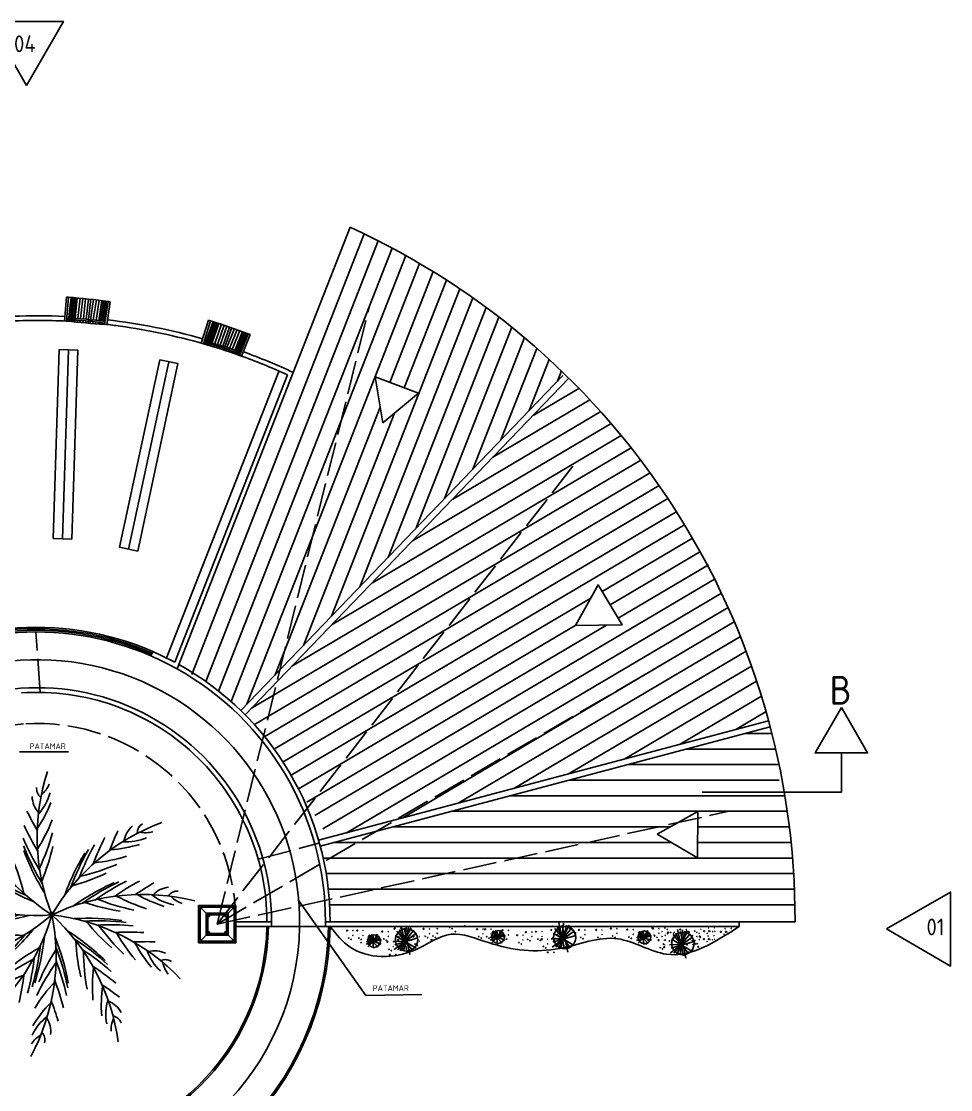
# Model space of a CAD drawing. Extents: x 115 to 1469, y 94 to 338.
# Drawn here: x 343.63 to 373.47, y 303.72 to 338.04 of the extents above; entities that cross this region are included whole.
import ezdxf

# ---------------------------------------------------------------- set-up
doc = ezdxf.new("R2010")
doc.units = 0
doc.linetypes.add('ACAD_ISO02W100', pattern=[15, 12, -3])
doc.layers.get('0').update_dxf_attribs({"linetype": 'CONTINUOUS'})
for name, color, linetype in [('1', 7, 'CONTINUOUS'), ('PAREDE', 6, 'CONTINUOUS'), ('PROJ', 1, 'CONTINUOUS'), ('TREES', 3, 'CONTINUOUS')]:
    doc.layers.add(name, color=color, linetype=linetype)
doc.styles.get("Standard").update_dxf_attribs({"font": 'ISOCP'})

# ---------------------------------------------------------------- blocks, each defined once
blk = doc.blocks.new('TREE3')
at = {"layer": 'TREES'}
for centre, radius, start, end in [((6.304, 2.495), 6.78, 161.8706, 201.5936), ((-0.839, 4.494), 0.808, 308.4321, 338.3515), ((0.196, 3.84), 0.835, 182.879, 221.5346), ((-0.143, 4.054), 0.351, 173.7791, 233.0395), ((-1.642, 4.347), 1.639, 317.4391, 345.0127), ((3.633, 5.724), 6.78, 197.8706, 237.5936), ((-4.007, 5.153), 4.263, 326.0526, 338.8318), ((-3.321, 3.142), 0.808, 344.4321, 14.3515), ((-3.884, 2.551), 1.639, 353.4391, 21.0127), ((6.376, 6.862), 8.001, 206.1883, 211.1386), ((-2.499, 3.196), 0.351, 209.7791, 269.0395), ((-6.271, 1.814), 4.263, 2.0526, 14.8318), ((6.381, 6.2), 8.001, 204.5673, 211.2107), ((-4.862, 4.906), 5.211, 327.5529, 339.111), ((5.865, -3.401), 6.78, 110.1725, 149.8955), ((3.134, 2.226), 0.835, 131.1808, 169.8364), ((3.093, 2.625), 0.351, 122.081, 181.3414), ((-2.099, 3.221), 0.835, 218.879, 257.5346), ((-6.817, 1.111), 5.211, 3.5529, 15.111), ((6.444, 5.585), 8.001, 202.9483, 211.3077), ((-6.749, 4.499), 7.022, 334.6755, 344.6307), ((8.821, -1.165), 8.001, 152.8691, 159.5126), ((9.337, -0.75), 8.001, 154.4902, 159.4404), ((2.393, 3.983), 1.639, 265.741, 293.3146), ((3.006, 3.444), 0.808, 256.734, 286.6534), ((1.125, 9.299), 8.001, 242.1883, 247.1386), ((-8.105, -0.327), 7.022, 10.6755, 20.6307), ((6.518, 5.174), 8.001, 201.6825, 211.4019), ((6.59, 4.871), 8.001, 200.5186, 211.4981), ((-6.261, 3.599), 6.444, 337.0347, 347.4268), ((8.101, -1.908), 8.001, 149.9844, 159.7037), ((8.377, -1.595), 8.001, 151.2501, 159.6096), ((1.561, 6.338), 4.263, 274.3545, 287.1337), ((1.518, 8.767), 8.001, 240.5673, 247.2107), ((-7.181, -0.768), 6.444, 13.0347, 23.4268), ((7.907, -2.153), 8.001, 148.8205, 159.8), ((0.837, 6.856), 5.211, 275.8548, 287.4128), ((1.931, 8.306), 8.001, 238.9483, 247.3077), ((-0.652, 8.085), 7.022, 282.9774, 292.9325), ((-0.554, 6.757), 6.78, 234.9681, 274.6912), ((-4.544, 0.504), 0.808, 21.5297, 51.4491), ((-4.636, -0.308), 1.639, 30.5366, 58.1102), ((2.232, 8.018), 8.001, 237.6825, 247.4019), ((2.469, 7.814), 8.001, 236.5186, 247.4981), ((-1.056, 7.144), 6.444, 285.3366, 295.7287), ((5.297, -6.253), 8.001, 114.3202, 125.2997), ((5.595, -6.161), 8.001, 115.4841, 125.2035), ((6, -6.06), 8.001, 116.7498, 125.1093), ((6.609, -5.956), 8.001, 118.3688, 125.0123), ((-3.921, 1.042), 0.351, 246.8767, 306.1371), ((-6.096, -2.335), 4.263, 39.1502, 51.9294), ((-6.108, -3.226), 5.211, 40.6505, 52.2085), ((-6.267, -5.149), 7.022, 47.7731, 57.7282), ((7.27, -5.907), 8.001, 119.9899, 124.9402), ((3.844, 0.059), 0.835, 96.6805, 135.3361), ((4.036, 0.412), 0.351, 87.5807, 146.8411), ((-3.617, 1.303), 0.835, 255.9765, 294.6321), ((-5.264, -4.944), 6.444, 50.1322, 60.5244), ((2.908, -6.125), 6.78, 75.6722, 115.3952), ((3.176, 6.486), 6.444, 250.8363, 261.2284), ((4.042, 7.032), 7.022, 248.4771, 258.4323), ((4.573, 5.177), 5.211, 241.3545, 252.9126), ((4.876, 4.339), 4.263, 239.8542, 252.6334), ((4.228, 1.927), 1.639, 231.2407, 258.8143), ((4.428, 1.135), 0.808, 222.2337, 252.1531), ((-4.42, 5.141), 6.78, 270.9681, 310.6912), ((-4.712, 8.096), 8.001, 279.2858, 284.2361), ((-4.077, 7.908), 8.001, 277.6648, 284.3082), ((-6.509, 1.896), 6.78, 304.0339, 343.7569), ((-3.47, 7.79), 8.001, 276.0458, 284.4052), ((-6.647, -1.335), 6.78, 331.6319, 11.355), ((-0.785, -6.734), 6.78, 43.6319, 83.355), ((-4.593, -4.987), 6.78, 7.6319, 47.355), ((-3.056, 7.741), 8.001, 274.7801, 284.4994), ((-2.744, 7.722), 8.001, 273.6161, 284.5957), ((1.173, -8.111), 8.001, 82.2799, 93.2595), ((1.474, -8.191), 8.001, 83.4439, 93.1632), ((6.133, 3.813), 6.444, 218.796, 229.1882), ((1.871, -8.32), 8.001, 84.7096, 93.069), ((-1.353, -7.094), 6.444, 86.1322, 96.5244), ((-7.022, 4.467), 8.001, 310.7801, 320.4994), ((-6.759, 4.634), 8.001, 309.6161, 320.5957), ((-3.818, -7.251), 8.001, 46.2799, 57.2595), ((7.157, 3.817), 7.022, 216.4368, 226.392), ((2.443, -8.555), 8.001, 86.3286, 92.972), ((6.623, 1.962), 5.211, 209.3143, 220.8723), ((-3.045, -6.2), 5.211, 76.6505, 88.2085), ((-2.044, -7.85), 7.022, 83.7731, 93.7282), ((-7.386, 4.262), 8.001, 312.0458, 320.4052), ((-8.322, -0.088), 8.001, 343.8458, 353.5652), ((-8.193, 0.196), 8.001, 342.6819, 353.6614), ((-7.351, -3.622), 8.001, 10.2799, 21.2595), ((-3.622, -7.493), 8.001, 47.4439, 57.1632), ((7.203, -0.52), 6.444, 182.796, 193.1882), ((3.029, -8.864), 8.001, 87.9496, 92.8999), ((6.436, 1.091), 4.263, 207.814, 220.5932), ((-3.57, -2.974), 1.639, 66.5366, 94.1102), ((-3.559, -5.472), 4.263, 75.1502, 87.9294), ((-8.571, 3.78), 8.001, 315.2858, 320.2361), ((-7.947, 4.001), 8.001, 313.6648, 320.3082), ((2.737, -6.683), 6.444, 119.198, 129.5901), ((-8.515, -0.458), 8.001, 345.1116, 353.471), ((5.522, -4.655), 6.444, 146.796, 157.1882), ((-7.334, -3.933), 8.001, 11.4439, 21.1632), ((-3.376, -7.831), 8.001, 48.7096, 57.069), ((8.034, -1.119), 7.022, 180.4368, 190.392), ((4.606, -0.61), 1.639, 199.2004, 226.774), ((3.29, -1.989), 0.835, 64.6403, 103.2959), ((-3.972, -2.263), 0.808, 57.5297, 87.4491), ((-3.784, -1.462), 0.351, 282.8767, 342.1371), ((-3.692, -1.071), 0.835, 291.9765, 330.6321), ((2.57, -7.693), 7.022, 116.8388, 126.794), ((5.842, -5.627), 7.022, 144.4368, 154.392), ((-7.334, -4.351), 8.001, 12.7096, 21.069), ((6.511, -2.305), 5.211, 173.3143, 184.8723), ((-3.052, -8.357), 8.001, 50.3286, 56.972), ((3.639, -1.792), 0.351, 55.5404, 114.8009), ((4.356, -1.387), 0.808, 190.1934, 220.1128), ((0.83, -6.857), 5.211, 109.7162, 121.2743), ((-8.843, -0.982), 8.001, 346.7306, 353.374), ((3.913, -5.692), 5.211, 137.3143, 148.8723), ((-7.382, -4.967), 8.001, 14.3286, 20.972), ((5.848, -2.9), 4.263, 171.814, 184.5932), ((-2.76, -8.951), 8.001, 51.9496, 56.8999), ((0.003, -6.528), 4.263, 108.2159, 120.9952), ((-9.245, -1.509), 8.001, 348.3516, 353.3019), ((3.368, -3.201), 1.639, 163.2004, 190.774), ((-1.369, -4.44), 1.639, 99.6024, 127.176), ((-2.51, -2.912), 0.835, 325.0423, 3.6979), ((3.027, -5.784), 4.263, 135.814, 148.5932), ((-7.494, -5.62), 8.001, 15.9496, 20.8999), ((1.493, -3.543), 0.835, 28.6403, 67.2959), ((-2.094, -4.064), 0.808, 90.5954, 120.5148), ((-2.374, -3.29), 0.351, 315.9424, 15.2029), ((0.844, -4.569), 1.639, 127.2004, 154.774), ((-0.875, -3.744), 0.835, 352.6403, 31.2959), ((2.709, -3.683), 0.808, 154.1934, 184.1128), ((1.891, -3.589), 0.351, 19.5404, 78.8009), ((0.027, -4.572), 0.808, 118.1934, 148.1128), ((-0.58, -4.015), 0.351, 343.5404, 42.8009)]:
    blk.add_arc(centre, radius, start, end, dxfattribs=at)

msp = doc.modelspace()

# ---------------------------------------------------------------- linework, layer by layer
at = {"color": 5}
for p, q in [((344.642, 321.42), (344.842, 327.493)), ((345.441, 327.474), (344.842, 327.493)), ((344.942, 321.41), (345.142, 327.484)), ((345.242, 321.4), (345.441, 327.474)), ((346.776, 321.145), (348.069, 327.168)), ((347.07, 321.082), (348.362, 327.105)), ((348.655, 327.042), (348.069, 327.168)), ((347.363, 321.019), (348.655, 327.042)), ((344.642, 321.42), (345.242, 321.4)), ((346.776, 321.145), (347.363, 321.019))]:
    msp.add_line(p, q, dxfattribs=at)
for p, q in [((345.139, 314.568), (343.56, 314.568)), ((352.514, 309.812), (354.693, 306.743)), ((354.693, 306.743), (356.489, 306.774))]:
    msp.add_line(p, q)
at = {"color": 3}
for p, q in [((344.507, 309.334), (344.707, 309.334)), ((344.607, 309.434), (344.607, 309.234)), ((355.829, 308.982), (356.017, 308.132)), ((355.981, 308.964), (355.909, 308.168)), ((355.918, 308.91), (356.097, 308.061)), ((355.936, 308.517), (356.142, 308.919)), ((355.963, 308.481), (356.061, 308.928)), ((361.308, 308.916), (360.79, 308.29)), ((361.004, 308.558), (360.852, 308.934)), ((360.883, 309.082), (361.071, 308.232)), ((361.035, 309.064), (360.964, 308.268)), ((360.995, 308.987), (361.174, 308.138)), ((361.013, 308.594), (361.219, 308.996)), ((361.04, 308.558), (361.138, 309.005)), ((355.107, 308.659), (354.749, 308.302)), ((354.749, 308.641), (355.08, 308.293)), ((354.785, 308.686), (354.928, 308.471)), ((354.883, 308.704), (354.937, 308.257)), ((354.91, 308.695), (354.937, 308.525)), ((355.062, 308.713), (354.919, 308.463)), ((355.151, 308.606), (354.946, 308.463)), ((356.312, 308.741), (355.596, 308.222)), ((356.356, 308.589), (355.623, 308.374)), ((355.632, 308.669), (356.303, 308.267)), ((355.686, 308.812), (356.178, 308.204)), ((356.231, 308.839), (355.713, 308.213)), ((355.927, 308.481), (355.775, 308.857)), ((359.17, 308.674), (358.687, 308.522)), ((358.687, 308.612), (358.911, 308.594)), ((358.714, 308.683), (359.161, 308.522)), ((359.09, 308.791), (358.732, 308.433)), ((358.732, 308.773), (359.063, 308.424)), ((358.768, 308.817), (358.911, 308.603)), ((358.866, 308.835), (358.92, 308.388)), ((358.893, 308.826), (358.92, 308.656)), ((359.045, 308.844), (358.902, 308.594)), ((359.134, 308.737), (358.929, 308.594)), ((361.004, 308.567), (360.647, 308.558)), ((361.389, 308.818), (360.673, 308.299)), ((361.434, 308.666), (360.7, 308.451)), ((360.709, 308.746), (361.38, 308.344)), ((360.763, 308.889), (361.255, 308.281)), ((363.869, 308.664), (363.387, 308.512)), ((363.387, 308.601), (363.61, 308.583)), ((363.413, 308.672), (363.86, 308.512)), ((363.789, 308.78), (363.431, 308.422)), ((363.431, 308.762), (363.762, 308.413)), ((363.467, 308.807), (363.61, 308.592)), ((363.565, 308.824), (363.619, 308.377)), ((363.592, 308.816), (363.619, 308.646)), ((363.744, 308.833), (363.601, 308.583)), ((363.834, 308.726), (363.628, 308.583)), ((365.187, 308.625), (364.471, 308.107)), ((364.561, 308.697), (365.053, 308.089)), ((365.106, 308.724), (364.587, 308.098)), ((364.802, 308.366), (364.65, 308.742)), ((364.704, 308.867), (364.892, 308.017)), ((364.856, 308.849), (364.784, 308.053)), ((364.793, 308.795), (364.972, 307.946)), ((364.811, 308.402), (365.017, 308.804)), ((364.838, 308.366), (364.936, 308.813)), ((355.187, 308.543), (354.704, 308.391)), ((354.704, 308.48), (354.928, 308.463)), ((354.731, 308.552), (355.178, 308.391)), ((355.927, 308.49), (355.57, 308.481)), ((355.945, 308.481), (355.802, 308.177)), ((361.022, 308.558), (360.879, 308.254)), ((364.802, 308.375), (364.444, 308.366)), ((365.231, 308.473), (364.498, 308.259)), ((364.507, 308.554), (365.178, 308.151)), ((364.82, 308.366), (364.677, 308.062))]:
    msp.add_line(p, q, dxfattribs=at)
at = {"color": 1}
msp.add_line((351.661, 308.958), (353.392, 308.958), dxfattribs=at)
at = {"color": 3}
for centre, radius in [((361.076, 308.603), 0.359), ((354.955, 308.489), 0.204), ((355.999, 308.526), 0.359), ((358.938, 308.621), 0.204), ((363.637, 308.61), 0.204), ((364.874, 308.411), 0.359)]:
    msp.add_circle(centre, radius, dxfattribs=at)
at = {"linetype": 'Continuous'}
for centre, radius, start, end in [((355.62, 308.905), 0.0145, 90, 270), ((355.62, 308.905), 0.0145, 270, 90), ((355.815, 308.905), 0.00725, 90, 270), ((357.382, 308.936), 0.00725, 90, 270), ((357.382, 308.936), 0.00725, 270, 90), ((357.864, 308.978), 0.00725, 90, 270), ((357.864, 308.978), 0.00725, 270, 90), ((360.684, 308.96), 0.00725, 90, 270), ((360.684, 308.96), 0.00725, 270, 90), ((363.899, 308.917), 0.0145, 90, 270), ((363.899, 308.917), 0.0145, 270, 90), ((364.297, 308.91), 0.00725, 90, 270), ((364.297, 308.91), 0.00725, 270, 90), ((365.683, 308.907), 0.00725, 270, 90), ((365.889, 308.92), 0.00725, 90, 270), ((354.085, 308.826), 0.0145, 90, 270), ((354.085, 308.826), 0.0145, 270, 90), ((354.14, 308.586), 0.00725, 90, 270), ((354.14, 308.586), 0.00725, 270, 90), ((354.281, 308.826), 0.00725, 90, 270), ((354.281, 308.674), 0.00725, 90, 270), ((354.412, 308.826), 0.0145, 90, 270), ((354.412, 308.826), 0.0145, 270, 90), ((354.467, 308.586), 0.00725, 90, 270), ((354.467, 308.586), 0.00725, 270, 90), ((354.608, 308.826), 0.00725, 90, 270), ((354.608, 308.674), 0.00725, 90, 270), ((355.217, 308.797), 0.0145, 90, 270), ((355.217, 308.797), 0.0145, 270, 90), ((355.413, 308.797), 0.00725, 90, 270), ((355.413, 308.644), 0.00725, 90, 270), ((355.607, 308.883), 0.00725, 90, 270), ((355.607, 308.883), 0.00725, 270, 90), ((355.674, 308.665), 0.00725, 90, 270), ((355.674, 308.665), 0.00725, 270, 90), ((355.75, 308.622), 0.00725, 90, 270), ((355.75, 308.622), 0.00725, 270, 90), ((355.815, 308.752), 0.00725, 90, 270), ((356.026, 308.804), 0.0145, 90, 270), ((356.026, 308.804), 0.0145, 270, 90), ((356.08, 308.564), 0.00725, 90, 270), ((356.08, 308.564), 0.00725, 270, 90), ((356.217, 308.635), 0.0145, 90, 270), ((356.222, 308.804), 0.00725, 90, 270), ((356.222, 308.651), 0.00725, 90, 270), ((356.217, 308.635), 0.0145, 270, 90), ((356.413, 308.635), 0.00725, 90, 270), ((356.545, 308.882), 0.0145, 90, 270), ((356.545, 308.882), 0.0145, 270, 90), ((356.599, 308.643), 0.00725, 90, 270), ((356.599, 308.643), 0.00725, 270, 90), ((356.675, 308.599), 0.00725, 90, 270), ((356.675, 308.599), 0.00725, 270, 90), ((356.741, 308.882), 0.00725, 90, 270), ((356.741, 308.73), 0.00725, 90, 270), ((356.843, 308.653), 0.00725, 90, 270), ((356.843, 308.653), 0.00725, 270, 90), ((356.919, 308.61), 0.00725, 90, 270), ((356.919, 308.61), 0.00725, 270, 90), ((356.985, 308.893), 0.00725, 90, 270), ((356.985, 308.741), 0.00725, 90, 270), ((356.985, 308.893), 0.00725, 270, 90), ((356.985, 308.741), 0.00725, 270, 90), ((357.458, 308.893), 0.00725, 90, 270), ((357.458, 308.893), 0.00725, 270, 90), ((357.567, 308.795), 0.00725, 90, 270), ((357.567, 308.795), 0.00725, 270, 90), ((358.263, 308.872), 0.0145, 90, 270), ((358.263, 308.872), 0.0145, 270, 90), ((358.318, 308.632), 0.00725, 90, 270), ((358.318, 308.632), 0.00725, 270, 90), ((358.394, 308.589), 0.00725, 90, 270), ((358.394, 308.589), 0.00725, 270, 90), ((358.459, 308.872), 0.00725, 90, 270), ((358.459, 308.719), 0.00725, 90, 270), ((358.519, 308.871), 0.0145, 90, 270), ((358.519, 308.871), 0.0145, 270, 90), ((358.573, 308.631), 0.00725, 90, 270), ((358.573, 308.631), 0.00725, 270, 90), ((358.649, 308.588), 0.00725, 90, 270), ((358.649, 308.588), 0.00725, 270, 90), ((358.715, 308.871), 0.00725, 90, 270), ((358.715, 308.719), 0.00725, 90, 270), ((359.083, 308.837), 0.0145, 90, 270), ((359.083, 308.837), 0.0145, 270, 90), ((359.137, 308.598), 0.00725, 90, 270), ((359.137, 308.598), 0.00725, 270, 90), ((359.279, 308.837), 0.00725, 90, 270), ((359.279, 308.685), 0.00725, 90, 270), ((359.55, 308.679), 0.0145, 90, 270), ((359.55, 308.679), 0.0145, 270, 90), ((359.746, 308.679), 0.00725, 90, 270), ((359.832, 308.781), 0.0145, 90, 270), ((359.832, 308.781), 0.0145, 270, 90), ((360.028, 308.781), 0.00725, 90, 270), ((360.028, 308.628), 0.00725, 90, 270), ((360.159, 308.792), 0.0145, 90, 270), ((360.159, 308.792), 0.0145, 270, 90), ((360.34, 308.556), 0.0145, 90, 270), ((360.34, 308.556), 0.0145, 270, 90), ((360.355, 308.792), 0.00725, 90, 270), ((360.355, 308.64), 0.00725, 90, 270), ((360.647, 308.846), 0.0145, 90, 270), ((360.647, 308.846), 0.0145, 270, 90), ((360.702, 308.607), 0.00725, 90, 270), ((360.702, 308.607), 0.00725, 270, 90), ((360.778, 308.563), 0.00725, 90, 270), ((360.778, 308.563), 0.00725, 270, 90), ((360.843, 308.846), 0.00725, 90, 270), ((360.843, 308.694), 0.00725, 90, 270), ((360.843, 308.846), 0.00725, 270, 90), ((360.843, 308.694), 0.00725, 270, 90), ((361.24, 308.889), 0.00725, 90, 270), ((361.24, 308.889), 0.00725, 270, 90), ((361.317, 308.846), 0.00725, 90, 270), ((361.317, 308.846), 0.00725, 270, 90), ((361.426, 308.748), 0.00725, 90, 270), ((361.426, 308.748), 0.00725, 270, 90), ((361.536, 308.848), 0.0145, 90, 270), ((361.536, 308.848), 0.0145, 270, 90), ((361.59, 308.609), 0.00725, 90, 270), ((361.59, 308.609), 0.00725, 270, 90), ((361.666, 308.565), 0.00725, 90, 270), ((361.666, 308.565), 0.00725, 270, 90), ((361.732, 308.848), 0.00725, 90, 270), ((361.732, 308.696), 0.00725, 90, 270), ((362.088, 308.848), 0.0145, 90, 270), ((362.088, 308.848), 0.0145, 270, 90), ((362.143, 308.609), 0.00725, 90, 270), ((362.143, 308.609), 0.00725, 270, 90), ((362.219, 308.565), 0.00725, 90, 270), ((362.219, 308.565), 0.00725, 270, 90), ((362.284, 308.848), 0.00725, 90, 270), ((362.284, 308.696), 0.00725, 90, 270), ((362.562, 308.893), 0.0145, 90, 270), ((362.562, 308.893), 0.0145, 270, 90), ((362.617, 308.654), 0.00725, 90, 270), ((362.617, 308.654), 0.00725, 270, 90), ((362.693, 308.61), 0.00725, 90, 270), ((362.693, 308.61), 0.00725, 270, 90), ((362.758, 308.893), 0.00725, 90, 270), ((362.758, 308.741), 0.00725, 90, 270), ((363.087, 308.859), 0.0145, 90, 270), ((363.087, 308.859), 0.0145, 270, 90), ((363.141, 308.619), 0.00725, 90, 270), ((363.141, 308.619), 0.00725, 270, 90), ((363.218, 308.576), 0.00725, 90, 270), ((363.218, 308.576), 0.00725, 270, 90), ((363.283, 308.859), 0.00725, 90, 270), ((363.283, 308.706), 0.00725, 90, 270), ((363.561, 308.679), 0.0145, 90, 270), ((363.561, 308.679), 0.0145, 270, 90), ((363.757, 308.679), 0.00725, 90, 270), ((363.91, 308.893), 0.0145, 90, 270), ((363.91, 308.893), 0.0145, 270, 90), ((363.953, 308.678), 0.00725, 90, 270), ((363.953, 308.678), 0.00725, 270, 90), ((363.965, 308.653), 0.00725, 90, 270), ((363.965, 308.653), 0.00725, 270, 90), ((364.041, 308.609), 0.00725, 90, 270), ((364.041, 308.609), 0.00725, 270, 90), ((364.106, 308.893), 0.00725, 90, 270), ((364.106, 308.74), 0.00725, 90, 270), ((364.209, 308.79), 0.00725, 90, 270), ((364.209, 308.638), 0.00725, 90, 270), ((364.31, 308.677), 0.00725, 90, 270), ((364.373, 308.866), 0.00725, 90, 270), ((364.384, 308.735), 0.0145, 90, 270), ((364.373, 308.866), 0.00725, 270, 90), ((364.384, 308.735), 0.0145, 270, 90), ((364.4, 308.767), 0.0145, 90, 270), ((364.4, 308.767), 0.0145, 270, 90), ((364.482, 308.768), 0.00725, 90, 270), ((364.482, 308.768), 0.00725, 270, 90), ((364.58, 308.735), 0.00725, 90, 270), ((364.58, 308.583), 0.00725, 90, 270), ((364.596, 308.767), 0.00725, 90, 270), ((364.596, 308.614), 0.00725, 90, 270), ((364.596, 308.767), 0.00725, 270, 90), ((364.596, 308.614), 0.00725, 270, 90), ((364.79, 308.859), 0.0145, 90, 270), ((364.79, 308.859), 0.0145, 270, 90), ((364.845, 308.619), 0.00725, 90, 270), ((364.845, 308.619), 0.00725, 270, 90), ((364.921, 308.576), 0.00725, 90, 270), ((364.921, 308.576), 0.00725, 270, 90), ((364.986, 308.859), 0.00725, 90, 270), ((364.986, 308.706), 0.00725, 90, 270), ((364.993, 308.81), 0.00725, 90, 270), ((364.993, 308.81), 0.00725, 270, 90), ((365.05, 308.791), 0.0145, 90, 270), ((365.05, 308.791), 0.0145, 270, 90), ((365.069, 308.766), 0.00725, 90, 270), ((365.069, 308.766), 0.00725, 270, 90), ((365.178, 308.668), 0.00725, 90, 270), ((365.178, 308.668), 0.00725, 270, 90), ((365.252, 308.809), 0.00725, 90, 270), ((365.252, 308.809), 0.00725, 270, 90), ((365.326, 308.632), 0.00725, 90, 270), ((365.328, 308.766), 0.00725, 90, 270), ((365.387, 308.737), 0.00725, 270, 90), ((365.414, 308.638), 0.0145, 90, 270), ((365.414, 308.638), 0.0145, 270, 90), ((365.445, 308.609), 0.00725, 90, 270), ((365.452, 308.868), 0.00725, 90, 270), ((365.555, 308.808), 0.0145, 90, 270), ((365.555, 308.808), 0.0145, 270, 90), ((365.662, 308.734), 0.00725, 90, 270), ((365.676, 308.649), 0.00725, 270, 90), ((365.711, 308.808), 0.0145, 90, 270), ((365.711, 308.808), 0.0145, 270, 90), ((365.751, 308.808), 0.00725, 90, 270), ((365.824, 308.789), 0.00725, 270, 90), ((365.882, 308.661), 0.00725, 90, 270), ((365.907, 308.808), 0.00725, 90, 270), ((366.096, 308.786), 0.0145, 90, 270), ((366.096, 308.786), 0.0145, 270, 90), ((366.203, 308.712), 0.00725, 90, 270), ((366.224, 308.885), 0.00725, 270, 90), ((366.252, 308.786), 0.0145, 90, 270), ((366.252, 308.786), 0.0145, 270, 90), ((366.292, 308.786), 0.00725, 90, 270), ((366.365, 308.767), 0.00725, 270, 90), ((366.43, 308.898), 0.00725, 90, 270), ((366.448, 308.786), 0.00725, 90, 270), ((354.216, 308.543), 0.00725, 90, 270), ((354.216, 308.543), 0.00725, 270, 90), ((354.536, 308.439), 0.00725, 90, 270), ((354.543, 308.543), 0.00725, 90, 270), ((354.536, 308.439), 0.00725, 270, 90), ((354.543, 308.543), 0.00725, 270, 90), ((355.271, 308.557), 0.00725, 90, 270), ((355.271, 308.557), 0.00725, 270, 90), ((355.347, 308.514), 0.00725, 90, 270), ((355.347, 308.514), 0.00725, 270, 90), ((355.383, 308.466), 0.0145, 90, 270), ((355.383, 308.466), 0.0145, 270, 90), ((355.437, 308.226), 0.00725, 90, 270), ((355.437, 308.226), 0.00725, 270, 90), ((355.579, 308.466), 0.00725, 90, 270), ((355.579, 308.313), 0.00725, 90, 270), ((355.732, 308.533), 0.0145, 90, 270), ((355.732, 308.533), 0.0145, 270, 90), ((355.787, 308.294), 0.00725, 90, 270), ((355.787, 308.294), 0.00725, 270, 90), ((355.863, 308.25), 0.00725, 90, 270), ((355.863, 308.25), 0.00725, 270, 90), ((355.928, 308.533), 0.00725, 90, 270), ((355.928, 308.381), 0.00725, 90, 270), ((356.156, 308.52), 0.00725, 90, 270), ((356.156, 308.52), 0.00725, 270, 90), ((356.272, 308.395), 0.00725, 90, 270), ((356.272, 308.395), 0.00725, 270, 90), ((356.348, 308.352), 0.00725, 90, 270), ((356.348, 308.352), 0.00725, 270, 90), ((356.413, 308.482), 0.00725, 90, 270), ((356.8, 308.533), 0.0145, 90, 270), ((356.8, 308.533), 0.0145, 270, 90), ((359.214, 308.554), 0.00725, 90, 270), ((359.214, 308.554), 0.00725, 270, 90), ((359.605, 308.44), 0.00725, 90, 270), ((359.605, 308.44), 0.00725, 270, 90), ((359.681, 308.396), 0.00725, 90, 270), ((359.681, 308.396), 0.00725, 270, 90), ((359.746, 308.527), 0.00725, 90, 270), ((359.887, 308.541), 0.00725, 90, 270), ((359.887, 308.541), 0.00725, 270, 90), ((359.963, 308.498), 0.00725, 90, 270), ((359.963, 308.498), 0.00725, 270, 90), ((360.214, 308.552), 0.00725, 90, 270), ((360.214, 308.552), 0.00725, 270, 90), ((360.29, 308.509), 0.00725, 90, 270), ((360.29, 308.509), 0.00725, 270, 90), ((360.394, 308.316), 0.00725, 90, 270), ((360.394, 308.316), 0.00725, 270, 90), ((360.47, 308.272), 0.00725, 90, 270), ((360.47, 308.272), 0.00725, 270, 90), ((360.536, 308.556), 0.00725, 90, 270), ((360.536, 308.403), 0.00725, 90, 270), ((363.615, 308.439), 0.00725, 90, 270), ((363.615, 308.439), 0.00725, 270, 90), ((363.691, 308.396), 0.00725, 90, 270), ((363.691, 308.396), 0.00725, 270, 90), ((363.757, 308.526), 0.00725, 90, 270), ((364.091, 308.521), 0.0145, 90, 270), ((364.091, 308.521), 0.0145, 270, 90), ((364.145, 308.282), 0.00725, 90, 270), ((364.145, 308.282), 0.00725, 270, 90), ((364.222, 308.238), 0.00725, 90, 270), ((364.222, 308.238), 0.00725, 270, 90), ((364.245, 308.394), 0.00725, 90, 270), ((364.245, 308.394), 0.00725, 270, 90), ((364.272, 308.295), 0.0145, 90, 270), ((364.272, 308.295), 0.0145, 270, 90), ((364.287, 308.521), 0.00725, 90, 270), ((364.287, 308.369), 0.00725, 90, 270), ((364.31, 308.525), 0.00725, 90, 270), ((364.439, 308.495), 0.00725, 90, 270), ((364.439, 308.495), 0.00725, 270, 90), ((364.515, 308.452), 0.00725, 90, 270), ((364.515, 308.452), 0.00725, 270, 90), ((364.678, 308.24), 0.0145, 90, 270), ((364.678, 308.24), 0.0145, 270, 90), ((364.874, 308.24), 0.00725, 90, 270), ((365.005, 308.375), 0.0145, 90, 270), ((365.005, 308.375), 0.0145, 270, 90), ((365.104, 308.552), 0.00725, 90, 270), ((365.104, 308.552), 0.00725, 270, 90), ((365.18, 308.508), 0.00725, 90, 270), ((365.18, 308.508), 0.00725, 270, 90), ((365.201, 308.375), 0.00725, 90, 270), ((365.201, 308.222), 0.00725, 90, 270), ((365.261, 308.501), 0.00725, 270, 90), ((365.288, 308.401), 0.0145, 90, 270), ((365.288, 308.401), 0.0145, 270, 90), ((365.335, 308.405), 0.00725, 270, 90), ((365.363, 308.305), 0.0145, 90, 270), ((365.363, 308.305), 0.0145, 270, 90), ((365.401, 308.535), 0.00725, 90, 270), ((365.548, 308.549), 0.0145, 90, 270), ((365.548, 308.549), 0.0145, 270, 90), ((365.655, 308.475), 0.00725, 90, 270), ((365.703, 308.549), 0.0145, 90, 270), ((365.703, 308.549), 0.0145, 270, 90), ((365.744, 308.549), 0.00725, 90, 270), ((365.817, 308.53), 0.00725, 270, 90), ((365.899, 308.549), 0.00725, 90, 270), ((355.457, 308.051), 0.0145, 90, 270), ((355.457, 308.051), 0.0145, 270, 90), ((355.513, 308.183), 0.00725, 90, 270), ((355.513, 308.183), 0.00725, 270, 90), ((355.653, 308.051), 0.00725, 90, 270), ((355.653, 308.051), 0.00725, 270, 90), ((360.534, 308.128), 0.0145, 90, 270), ((360.534, 308.128), 0.0145, 270, 90), ((360.73, 308.128), 0.00725, 90, 270), ((360.73, 308.128), 0.00725, 270, 90), ((364.874, 308.087), 0.00725, 90, 270), ((365.059, 308.135), 0.00725, 90, 270), ((365.059, 308.135), 0.00725, 270, 90)]:
    msp.add_arc(centre, radius, start, end, dxfattribs=at)
at = {"layer": '1', "color": 21}
for p, q in [((354.64, 331.211), (349.096, 317.054)), ((355.09, 330.988), (349.547, 316.835)), ((355.536, 330.756), (349.962, 316.524)), ((355.978, 330.513), (350.366, 316.184)), ((356.417, 330.262), (350.87, 316.101)), ((356.851, 330), (355.457, 326.439)), ((357.282, 329.728), (355.925, 326.264)), ((357.708, 329.446), (353.59, 318.931)), ((358.131, 329.154), (354.496, 319.875)), ((358.549, 328.851), (355.403, 320.818)), ((358.964, 328.538), (356.309, 321.762)), ((359.374, 328.214), (357.216, 322.705)), ((359.78, 327.88), (358.122, 323.648)), ((360.181, 327.534), (359.029, 324.592)), ((360.578, 327.176), (359.935, 325.535)), ((360.97, 326.807), (360.842, 326.479)), ((360.064, 325.381), (361.532, 326.248)), ((358.773, 324.037), (361.887, 325.877)), ((355.146, 325.645), (351.777, 317.044)), ((355.606, 325.449), (352.683, 317.988)), ((357.482, 322.693), (362.232, 325.5)), ((356.19, 321.349), (362.567, 325.117)), ((354.899, 320.005), (362.893, 324.73)), ((353.608, 318.662), (363.211, 324.336)), ((352.317, 317.318), (363.519, 323.938)), ((351.018, 315.969), (363.818, 323.534)), ((351.111, 315.444), (364.108, 323.124)), ((351.441, 315.058), (364.39, 322.71)), ((351.781, 314.678), (364.673, 322.296)), ((352.035, 314.247), (364.926, 321.865)), ((362.278, 319.72), (365.181, 321.435)), ((362.535, 319.291), (365.436, 321.005)), ((362.792, 318.862), (365.69, 320.575)), ((353.053, 312.526), (365.893, 320.114)), ((353.307, 312.095), (366.113, 319.663)), ((352.29, 313.817), (361.911, 319.503)), ((354.094, 311.979), (366.324, 319.206)), ((352.544, 313.387), (361.431, 318.638)), ((352.798, 312.956), (362.417, 318.64)), ((355.877, 312.452), (366.525, 318.745)), ((357.659, 312.925), (366.718, 318.278)), ((359.442, 313.397), (366.902, 317.806)), ((361.225, 313.87), (367.076, 317.328)), ((363.007, 314.343), (367.242, 316.845)), ((364.79, 314.815), (367.397, 316.356)), ((366.572, 315.288), (367.543, 315.862)), ((367.732, 315.159), (366.865, 315.159)), ((367.853, 314.659), (364.98, 314.659)), ((367.962, 314.159), (363.094, 314.159)), ((367.962, 313.659), (361.208, 313.659)), ((368.149, 313.159), (359.322, 313.159)), ((368.226, 312.659), (357.436, 312.659)), ((364.469, 312.159), (355.551, 312.159)), ((368.293, 312.159), (365.349, 312.159)), ((364.497, 311.659), (353.665, 311.659)), ((368.349, 311.659), (365.344, 311.659)), ((368.395, 311.159), (353.319, 311.159)), ((368.431, 310.659), (353.416, 310.659)), ((368.456, 310.159), (353.485, 310.159)), ((368.471, 309.659), (353.527, 309.659)), ((350.513, 309.108), (350.513, 308.958)), ((366.676, 308.958), (363.476, 308.958))]:
    msp.add_line(p, q, dxfattribs=at)
at = {"layer": '1', "color": 253}
for p, q in [((345.222, 329.178), (345.15, 328.524)), ((345.271, 329.173), (345.2, 328.52)), ((345.321, 329.168), (345.249, 328.516)), ((345.371, 329.162), (345.299, 328.512)), ((345.421, 329.157), (345.349, 328.507)), ((345.51, 329.147), (345.439, 328.499)), ((345.6, 329.137), (345.528, 328.49)), ((345.689, 329.127), (345.618, 328.481)), ((345.778, 329.117), (345.707, 328.471)), ((345.779, 328.463), (345.858, 329.124)), ((345.846, 328.455), (345.947, 329.11)), ((345.935, 328.445), (346.036, 329.096)), ((346.024, 328.434), (346.125, 329.082)), ((346.114, 328.422), (346.214, 329.069)), ((346.163, 328.415), (346.263, 329.061)), ((346.213, 328.409), (346.312, 329.053)), ((346.262, 328.402), (346.362, 329.046)), ((345.144, 328.475), (345.139, 328.425)), ((345.194, 328.471), (345.189, 328.421)), ((345.244, 328.466), (345.239, 328.417)), ((345.294, 328.462), (345.288, 328.412)), ((345.344, 328.457), (345.338, 328.408)), ((345.433, 328.449), (345.428, 328.399)), ((345.523, 328.44), (345.517, 328.391)), ((345.612, 328.431), (345.607, 328.381)), ((345.702, 328.421), (345.696, 328.372)), ((345.767, 328.364), (345.773, 328.414)), ((345.83, 328.357), (345.838, 328.406)), ((345.92, 328.346), (345.927, 328.395)), ((346.009, 328.335), (346.017, 328.384)), ((346.098, 328.323), (346.106, 328.373)), ((346.148, 328.317), (346.156, 328.366)), ((346.197, 328.31), (346.205, 328.359)), ((346.247, 328.303), (346.255, 328.353)), ((349.781, 328.401), (349.566, 327.779)), ((349.828, 328.385), (349.614, 327.764)), ((349.875, 328.369), (349.661, 327.749)), ((349.922, 328.352), (349.709, 327.734)), ((349.97, 328.336), (349.756, 327.719)), ((350.055, 328.307), (349.842, 327.691)), ((350.14, 328.277), (349.927, 327.662)), ((350.225, 328.248), (350.013, 327.633)), ((350.31, 328.219), (350.098, 327.604)), ((350.165, 327.581), (350.389, 328.207)), ((350.229, 327.558), (350.473, 328.174)), ((350.314, 327.528), (350.556, 328.141)), ((350.399, 327.497), (350.64, 328.108)), ((350.483, 327.466), (350.724, 328.075)), ((350.53, 327.449), (350.77, 328.057)), ((350.577, 327.432), (350.817, 328.038)), ((350.624, 327.414), (350.863, 328.02)), ((349.549, 327.732), (349.533, 327.685)), ((349.597, 327.717), (349.581, 327.67)), ((349.645, 327.702), (349.629, 327.655)), ((349.692, 327.687), (349.676, 327.639)), ((349.74, 327.671), (349.724, 327.624)), ((349.826, 327.643), (349.809, 327.596)), ((349.911, 327.615), (349.89, 327.555)), ((349.996, 327.586), (349.98, 327.539)), ((350.081, 327.557), (350.062, 327.501)), ((350.132, 327.486), (350.149, 327.534)), ((350.192, 327.465), (350.211, 327.512)), ((350.277, 327.435), (350.296, 327.482)), ((350.362, 327.404), (350.38, 327.451)), ((350.446, 327.373), (350.465, 327.42)), ((350.493, 327.356), (350.512, 327.403)), ((350.54, 327.339), (350.559, 327.385)), ((350.587, 327.321), (350.605, 327.367))]:
    msp.add_line(p, q, dxfattribs=at)
at = {"layer": '1'}
for p, q in [((350.675, 315.897), (361.015, 326.659)), ((350.817, 315.756), (361.21, 326.573)), ((353.172, 311.735), (367.625, 315.567)), ((353.225, 311.542), (367.677, 315.374))]:
    msp.add_line(p, q, dxfattribs=at)
at = {"layer": '1', "color": 1}
for p, q in [((349.313, 309.633), (349.563, 309.383)), ((349.313, 309.633), (350.513, 309.633)), ((349.313, 308.433), (349.313, 309.633)), ((349.413, 309.533), (349.413, 309.633)), ((350.513, 309.633), (350.263, 309.383)), ((350.413, 309.633), (350.413, 309.533)), ((350.513, 309.633), (350.513, 308.433)), ((349.313, 309.533), (349.413, 309.533)), ((349.363, 308.533), (349.363, 309.533)), ((349.413, 309.583), (350.413, 309.583)), ((350.413, 309.533), (350.513, 309.533)), ((350.463, 309.533), (350.463, 308.533)), ((349.313, 308.433), (349.563, 308.683)), ((350.513, 308.433), (350.263, 308.683)), ((349.413, 308.533), (349.313, 308.533)), ((350.513, 308.433), (349.313, 308.433)), ((349.413, 308.433), (349.413, 308.533)), ((350.413, 308.483), (349.413, 308.483)), ((350.413, 308.533), (350.413, 308.433)), ((350.513, 308.533), (350.413, 308.533))]:
    msp.add_line(p, q, dxfattribs=at)
at = {"layer": '1', "color": 6}
for p, q in [((349.563, 308.683), (349.563, 309.383)), ((349.563, 309.383), (350.263, 309.383)), ((349.563, 309.333), (350.263, 309.333)), ((349.563, 309.283), (349.663, 309.283)), ((349.613, 308.683), (349.613, 309.383)), ((349.663, 309.283), (349.663, 309.383)), ((350.163, 309.383), (350.163, 309.283)), ((350.163, 309.283), (350.263, 309.283)), ((350.213, 309.383), (350.213, 308.683)), ((350.263, 309.383), (350.263, 308.683)), ((349.663, 308.783), (349.563, 308.783)), ((350.263, 308.733), (349.563, 308.733)), ((350.263, 308.683), (349.563, 308.683)), ((349.663, 308.683), (349.663, 308.783)), ((350.163, 308.783), (350.163, 308.683)), ((350.263, 308.783), (350.163, 308.783))]:
    msp.add_line(p, q, dxfattribs=at)
at = {"layer": '1', "color": 21}
for points in [[(343.788, 335.981), (344.977, 338.04), (342.599, 338.04)], [(371.414, 308.878), (373.472, 307.689), (373.472, 310.066)]]:
    msp.add_lwpolyline(points, close=True, dxfattribs=at)
at = {"layer": '1'}
for points in [[(355.23, 325.14), (356.386, 326.091), (354.984, 326.616)], [(361.423, 318.624), (362.92, 318.649), (362.15, 319.933)], [(364.05, 311.923), (365.338, 311.16), (365.355, 312.657)]]:
    msp.add_lwpolyline(points, close=True, dxfattribs=at)
at = {"layer": '1', "color": 21}
msp.add_spline([(353.542, 308.958), (354.187, 308.293), (356.263, 308.203), (357.425, 308.71), (358.632, 308.439), (360.912, 308.251), (362.778, 308.563), (364.346, 308.068), (366.676, 308.958)], degree=3, dxfattribs=at)
at = {"layer": 'PAREDE'}
for p, q in [((345.008, 328.411), (345.074, 329.182)), ((345.078, 328.407), (345.143, 329.177)), ((346.296, 328.296), (346.411, 329.038)), ((346.366, 328.286), (346.48, 329.027)), ((349.403, 327.7), (349.637, 328.438)), ((349.47, 327.681), (349.704, 328.417)), ((350.635, 327.306), (350.91, 328.001)), ((350.699, 327.278), (350.975, 327.976)), ((352.36, 326.76), (348.63, 317.237)), ((352.169, 326.683), (348.553, 317.45)), ((347.848, 317.791), (347.788, 317.654)), ((369.963, 313.272), (369.963, 314.533)), ((369.963, 313.272), (365.488, 313.272)), ((350.511, 308.958), (351.663, 308.958)), ((350.513, 309.108), (351.663, 309.108)), ((351.663, 309.108), (351.663, 308.958)), ((353.393, 309.109), (353.393, 308.958)), ((353.393, 309.108), (363.613, 309.108)), ((353.393, 308.958), (366.676, 308.958)), ((353.613, 309.108), (363.613, 309.108)), ((363.613, 309.108), (366.676, 309.108)), ((366.676, 309.108), (366.676, 308.958))]:
    msp.add_line(p, q, dxfattribs=at)
at = {"layer": 'PAREDE', "color": 5}
msp.add_line((351.89, 326.793), (348.273, 317.559), dxfattribs=at)
at = {"layer": 'PAREDE'}
msp.add_lwpolyline([(369.963, 315.995), (369.119, 314.533), (370.807, 314.533)], close=True, dxfattribs=at)
for centre, radius, start, end in [((343.582, 309.165), 20.073, 85.5387, 85.7385), ((343.582, 309.165), 20.073, 81.6977, 81.8975), ((344.14, 309.108), 19.473, 87.4072, 92.2995), ((344.14, 309.108), 19.323, 87.2171, 92.7626), ((344.14, 309.108), 19.323, 82.087, 83.586), ((344.14, 309.108), 19.473, 74.1816, 83.3615), ((344.14, 309.108), 19.323, 73.988, 82.087), ((343.758, 309.245), 20.073, 72.7685, 72.9683), ((343.758, 309.245), 20.073, 68.9275, 69.1273), ((344.14, 309.108), 19.323, 65.4474, 70.359), ((344.14, 309.108), 19.473, 65.0297, 70.1381), ((344.078, 309.109), 9.315, 60.7468, 66.5286), ((344.078, 309.109), 9.465, 61.7876, 66.5286), ((344.078, 309.109), 9.365, 60.7468, 60.7891), ((344.078, 309.109), 9.415, 269.4661, 359.077), ((344.14, 309.108), 7.423, 270, 358.8421), ((344.14, 309.108), 7.373, 270, 358.8342)]:
    msp.add_arc(centre, radius, start, end, dxfattribs=at)
at = {"layer": 'PAREDE', "color": 1}
for centre, radius, start, end in [((343.582, 309.165), 20.073, 81.8975, 85.5387), ((355.597, 437.357), 109.457, 264.48638, 265.12578), ((343.758, 309.245), 20.073, 69.1273, 72.7685), ((383.811, 431.611), 109.457, 251.71299, 251.71517), ((344.14, 309.108), 19.323, 70.359, 73.988), ((344.078, 309.109), 9.465, 66.5286, 124.036), ((344.078, 309.109), 9.315, 66.5286, 124.036), ((344.078, 309.109), 9.315, 359.9898, 60.7468), ((344.078, 309.109), 9.465, 359.9899, 60.8722), ((344.14, 309.108), 7.523, 360, 130.9297), ((344.14, 309.108), 7.373, 360, 94.0033)]:
    msp.add_arc(centre, radius, start, end, dxfattribs=at)
at = {"layer": 'PAREDE', "color": 3}
for centre, radius, start, end in [((345, 320.423), 8.078, 80.6454, 89.3906), ((344.862, 319.332), 9.127, 80.9036, 88.6201), ((347.254, 318.878), 9.127, 68.1334, 75.8499), ((347.629, 319.912), 8.078, 67.8752, 76.6204), ((344.078, 309.109), 9.415, 66.5286, 124.036), ((344.078, 309.109), 9.365, 66.5286, 124.036)]:
    msp.add_arc(centre, radius, start, end, dxfattribs=at)
at = {"layer": 'PAREDE', "color": 6}
msp.add_arc((344.078, 309.109), 9.465, 269.4661, 359.0819, dxfattribs=at)
at = {"layer": 'PROJ', "ltscale": 0.09}
for p, q in [((354.187, 331.424), (352.36, 326.76)), ((366.676, 309.108), (368.476, 309.108))]:
    msp.add_line(p, q, dxfattribs=at)
at = {"layer": 'PROJ', "linetype": 'ACAD_ISO02W100', "ltscale": 0.09}
for p, q in [((349.913, 309.033), (354.794, 328.86)), ((349.913, 309.033), (361.424, 323.861)), ((344.228, 316.48), (344.089, 318.425)), ((349.913, 309.033), (365.049, 317.872)), ((349.913, 309.033), (366.347, 312.659)), ((351.233, 311.118), (353.18, 311.634))]:
    msp.add_line(p, q, dxfattribs=at)
at = {"layer": 'PROJ', "ltscale": 0.09}
msp.add_arc((344.004, 309.171), 24.472, 359.8515, 65.41, dxfattribs=at)
at = {"layer": 'PROJ', "color": 2, "ltscale": 0.09}
for start, end in [(358.9796, 215.1038), (270, 358.9796)]:
    msp.add_arc((344.14, 309.108), 8.423, start, end, dxfattribs=at)
at = {"layer": 'PROJ', "linetype": 'ACAD_ISO02W100', "ltscale": 0.09}
for start, end in [(94.0033, 270), (358.6513, 94.0033)]:
    msp.add_arc((344.14, 309.108), 6.373, start, end, dxfattribs=at)

# ---------------------------------------------------------------- block references
msp.add_blockref('TREE3', (344.607, 309.334))

# ---------------------------------------------------------------- texts
at = {"attachment_point": 1}
for s, insert, char_height, width in [('04', (343.389, 337.59), 0.5406, 0.4498), ('B', (369.585, 317.012), 0.924, 0.7692), ('PATAMAR', (343.89, 314.845), 0.1862, 6.59741), ('01', (372.696, 309.214), 0.5406, 0.4498), ('PATAMAR', (354.909, 307.072), 0.1862, 6.59741)]:
    msp.add_mtext(s, dxfattribs=dict(at, insert=insert, char_height=char_height, width=width))

doc.saveas('drawing.dxf')
